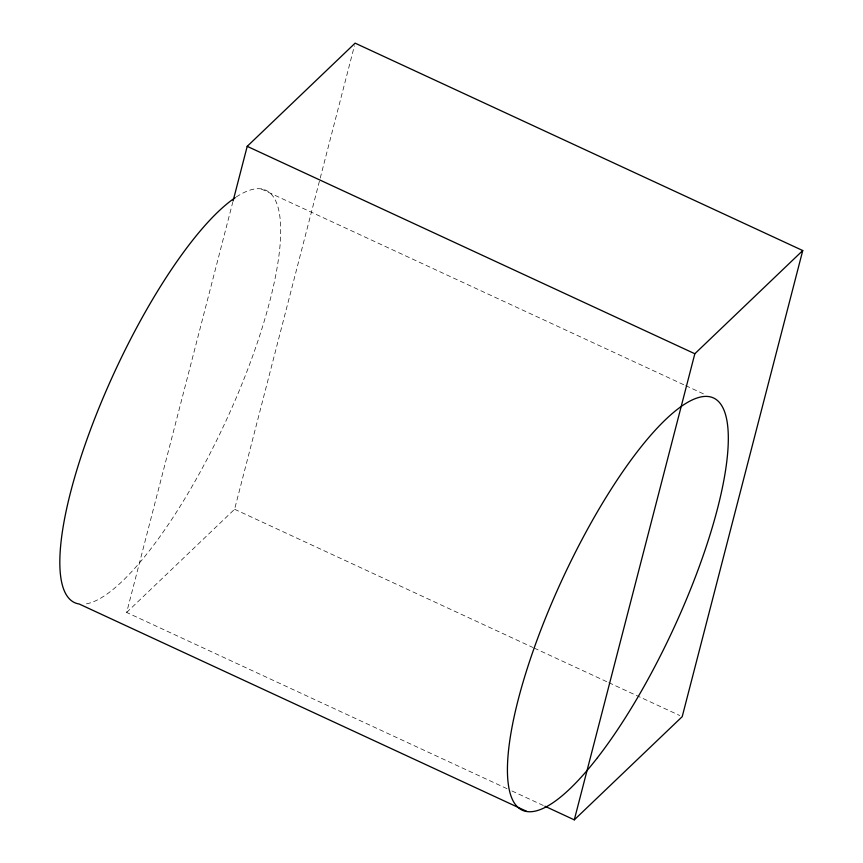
<?xml version="1.0" encoding="UTF-8"?>
<svg xmlns="http://www.w3.org/2000/svg" width="863" height="863" viewBox="0 0 863 863"><rect width="100%" height="100%" fill="white"/><g stroke="black" fill="none" stroke-linecap="round" stroke-linejoin="round"><path stroke-width="0.65" stroke-dasharray="4.32 3.24" d="M507.023 788.685L126.656 612.45L232.73 202.33M126.656 612.45L234.585 509.256L354.445 45.75M261.338 189.019L684.51 385.081M685.729 385.642L705.298 394.715M234.585 509.256L533 647.52M534.229 648.091L607.606 682.083M608.836 682.655L679.764 715.524M511.921 790.95L543.722 805.686M236.268 196.969A227.196 60.842 -65.1 0 1 249.99 363.345A227.196 60.842 -65.1 0 1 84.919 604.078"/><path stroke-width="1.29" d="M233.064 201.025L247.206 146.343L355.125 43.15L802.752 250.55L682.212 716.657L574.294 819.85L544.941 806.247M574.294 819.85L694.834 353.744L802.752 250.55M247.206 146.343L694.834 353.744M526.797 811.393L79.159 603.992A227.196 60.842 -65.1 0 1 93.441 421.888A227.196 60.842 -65.1 0 1 235.254 197.638M597.487 757.682A227.196 60.842 -65.1 0 0 721.975 406.074A227.196 60.842 -65.1 0 0 534.186 647.951A227.196 60.842 -65.1 0 0 597.487 757.682"/></g></svg>
